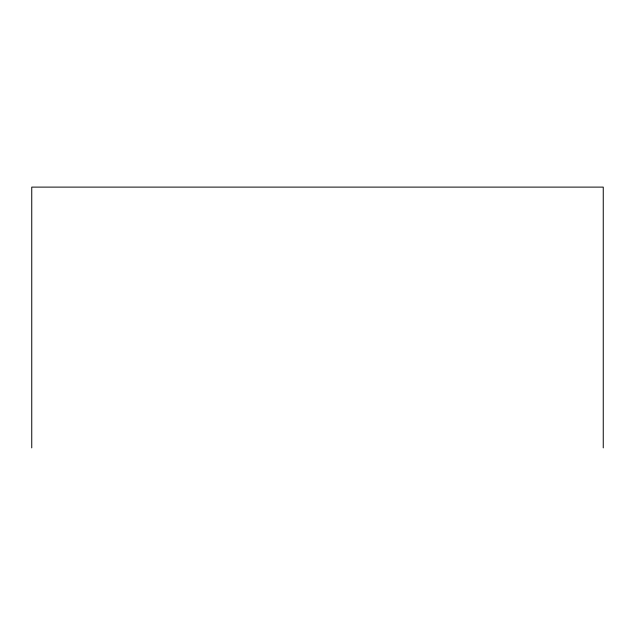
<?xml version="1.0" encoding="UTF-8"?>
<svg xmlns="http://www.w3.org/2000/svg" width="635" height="635" viewBox="0 0 635 635"><rect width="100%" height="100%" fill="white"/><g stroke="black" fill="none" stroke-linecap="round" stroke-linejoin="round"><path stroke-width="0.95" d="M603.25 447.889L603.25 187.111L31.75 187.111L31.75 447.889"/></g></svg>
